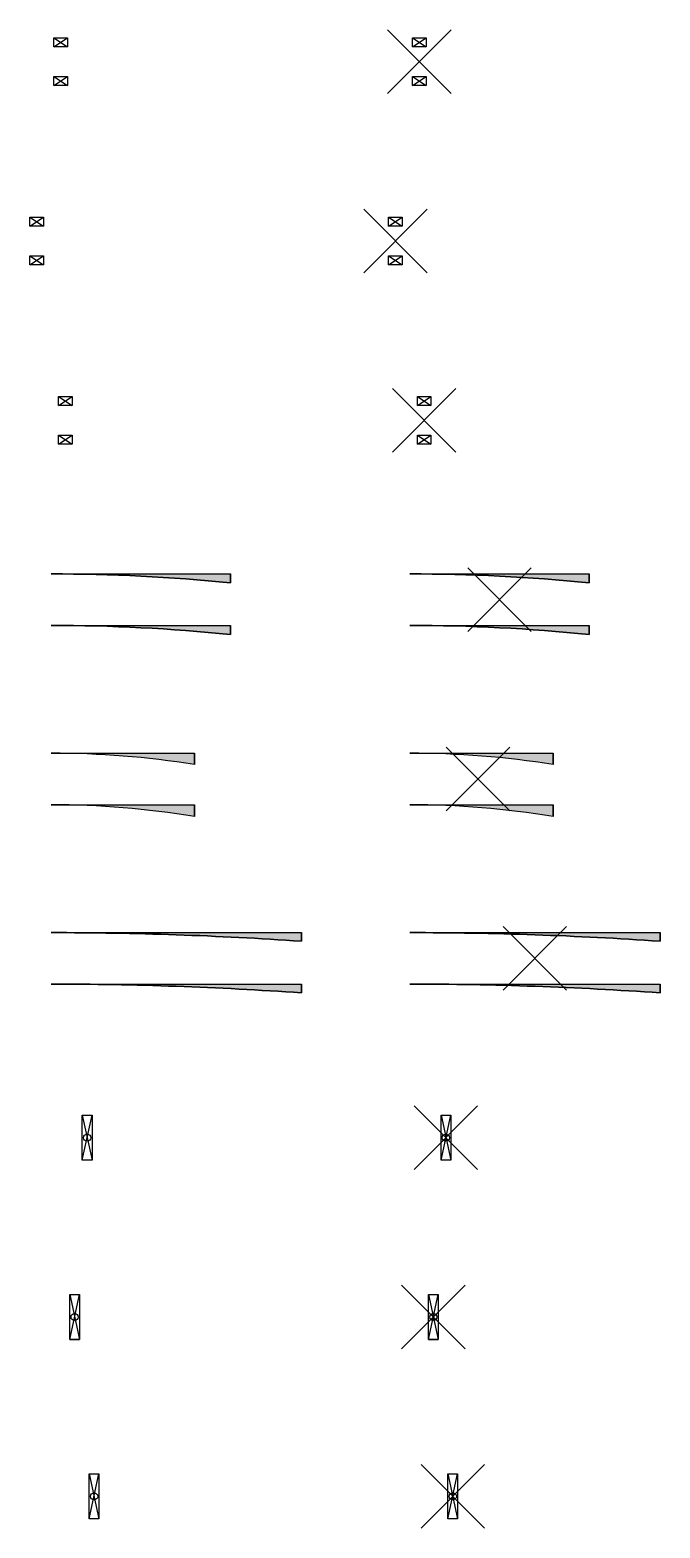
# Model space of a CAD drawing. Header units: metres. Extents: x -1 to 17, y -1 to 366.
# Drawn here: x -0.59 to 16.98, y 324.12 to 365.88 of the extents above; entities that cross this region are included whole.
import ezdxf

# ---------------------------------------------------------------- set-up
doc = ezdxf.new("R2010")
doc.units = ezdxf.units.M

# ---------------------------------------------------------------- blocks, each defined once
blk = doc.blocks.new('SSB_SSB-WISSEL_BAK_VS20_R100')
for p, q in [((1.062500000000006, -0.6250000000000059), (1.062500000000006, 0.625)), ((1.062500000000006, 0.625), (1.332500000000006, 0.6249999999999971)), ((1.062500000000012, -0.6250000000000029), (1.332500000000006, 0.6249999999999971)), ((1.062500000000006, 0.6249999999999971), (1.332500000000006, -0.6250000000000059)), ((1.332500000000012, 0.6249999999999971), (1.332500000000006, -0.6250000000000059)), ((1.332500000000012, -0.6250000000000029), (1.062500000000012, -0.6250000000000029))]:
    blk.add_line(p, q)
blk.add_circle((1.197500000000006, -2.910383045673371e-15), 0.1)
blk = doc.blocks.new('SSB_SSB-WISSEL_BAK_VS20_R25')
for p, q in [((0.52, -0.6250000000000019), (0.52, 0.6250000000000011)), ((0.52, 0.6250000000000011), (0.79, 0.6249999999999997)), ((0.5200000000000058, -0.6250000000000004), (0.79, 0.6249999999999997)), ((0.52, 0.6249999999999997), (0.79, -0.6250000000000019)), ((0.7900000000000058, 0.6249999999999997), (0.79, -0.6250000000000019)), ((0.7900000000000058, -0.6250000000000004), (0.5200000000000058, -0.6250000000000004))]:
    blk.add_line(p, q)
at = {"flags": 128}
blk.add_lwpolyline([(0.5197683639681957, -0.6250000144831142), (0.7897683640263102, -0.6250000000000004)], dxfattribs=at)
blk.add_circle((0.655, -3.637978807091713e-16), 0.1)
blk = doc.blocks.new('SSB_SSB-WISSEL_BAK_VS20_R50')
for p, q in [((0.87, -0.625), (0.87, 0.6250000000000029)), ((0.87, 0.6250000000000029), (1.14, 0.6250000000000014)), ((0.8700000000000059, -0.6249999999999986), (1.14, 0.6250000000000014)), ((0.87, 0.6250000000000014), (1.14, -0.625)), ((1.140000000000006, 0.6250000000000014), (1.14, -0.625)), ((1.140000000000006, -0.6249999999999986), (0.8700000000000059, -0.6249999999999986))]:
    blk.add_line(p, q)
blk.add_circle((1.005, 1.455191522836685e-15), 0.1)
blk = doc.blocks.new('SSB_SSB-WISSEL_TONGSTUK_R100')
at = {"extrusion": (0, 0, -1)}
h = blk.add_hatch(color=256, dxfattribs=at)
edge = h.paths.add_edge_path()
edge.add_line((-2.328306436538696e-13, 0.7175000000000233), (-6.97580389041133, 0.7174999996965286))
edge.add_line((-6.97580389041133, 0.7174999996965286), (-6.975803890411338, 0.4756336946030846))
edge.add_ellipse((3.355138389338208e-11, -100.0000000000001), major_axis=(-100.7175000000001, 0), ratio=1, start_angle=270.0000000000192, end_angle=273.9715478189692, ccw=False)
h = blk.add_hatch(color=256, dxfattribs=at)
edge = h.paths.add_edge_path()
edge.add_line((2.502929419279099e-13, -0.7174999999999884), (-6.97580389041133, -0.7175000003034715))
edge.add_line((-6.97580389041133, -0.7175000003034715), (-6.975803890411338, -0.962870768928004))
edge.add_ellipse((3.363087586194524e-11, -100.0000000000001), major_axis=(-99.28250000000011, 0), ratio=1, start_angle=270.00000000001927, end_angle=274.0290455279346, ccw=False)
for p, q in [((-3.37488017976284e-11, 0.7174999996965286), (6.975803890411323, 0.7174999996965286)), ((6.975803890411323, 0.4756336946030497), (6.975803890411323, 0.7174999996965286)), ((-3.37488017976284e-11, -0.7175000003034715), (6.975803890411323, -0.7175000003034715)), ((6.975803890411323, -0.9628707689280156), (6.975803890411323, -0.7175000003034715))]:
    blk.add_line(p, q)
at = {"flags": 128}
for points in [[(2.328306436538696e-13, 0.7175000000000233), (6.97580389041133, 0.7174999996965286), (6.975803890411338, 0.4756336946030846, 0.01733088131227522)], [(-2.502929419279099e-13, -0.7174999999999884), (6.97580389041133, -0.7175000003034715), (6.975803890411338, -0.962870768928004, 0.01758183884665448)]]:
    blk.add_lwpolyline(points, format="xyb", close=True, dxfattribs=at)
at = {"extrusion": (0, 0, -1)}
for radius, end in [(100.7175, 93.97154781896934), (99.2825, 94.02904552793468)]:
    blk.add_arc((3.37488017976284e-11, -100), radius, 90.00000000001934, end, dxfattribs=at)
blk = doc.blocks.new('SSB_SSB-WISSEL_TONGSTUK_R25')
h = blk.add_hatch(color=256)
edge = h.paths.add_edge_path()
edge.add_arc((-3.369104994987993e-11, -25.00000000030348), 25.71750000000001, 81.05210960519739, 90.00000000000006)
edge.add_line((-3.371824277564883e-11, 0.7174999996965344), (4, 0.7174999996965286))
edge.add_line((4, 0.7174999996965286), (4.000000000000012, 0.4045233420017467))
h = blk.add_hatch(color=256)
edge = h.paths.add_edge_path()
edge.add_arc((-3.371325441037243e-11, -25.00000000030347), 24.28250000000001, 80.51858451936391, 90.00000000000001)
edge.add_line((-3.371824277564883e-11, -0.7175000003034627), (4, -0.7175000003034715))
edge.add_line((4, -0.7175000003034715), (4.000000000000022, -1.049221176855359))
for p, q in [((-3.371969796717167e-11, 0.7174999996965286), (4, 0.7174999996965286)), ((4, 0.4045233420017445), (4, 0.7174999996965286)), ((-3.371969796717167e-11, -0.7175000003034715), (4, -0.7175000003034715)), ((4, -1.049221176855358), (4, -0.7175000003034715))]:
    blk.add_line(p, q)
at = {"flags": 128}
for points in [[(4.000000000000012, 0.4045233420017467, 0.03906238699688762), (-3.371824277564883e-11, 0.7174999996965344), (4, 0.7174999996965286)], [(4.000000000000022, -1.049221176855359, 0.041394097728077), (-3.371824277564883e-11, -0.7175000003034627), (4, -0.7175000003034715)]]:
    blk.add_lwpolyline(points, format="xyb", close=True, dxfattribs=at)
for radius, start in [(25.71750000000001, 81.05210960519733), (24.28250000000001, 80.51858451936391)]:
    blk.add_arc((-3.371969796717167e-11, -25.00000000030347), radius, start, 90)
blk = doc.blocks.new('SSB_SSB-WISSEL_TONGSTUK_R50')
at = {"extrusion": (0, 0, -1)}
h = blk.add_hatch(color=256, dxfattribs=at)
edge = h.paths.add_edge_path()
edge.add_line((-3.373133949935436e-11, 0.7175000003034715), (-5.000013139964978, 0.7175000003034715))
edge.add_line((-5.000013139964978, 0.7175000003034715), (-5.000013146568683, 0.4704336697745312))
edge.add_ellipse((-3.376499080331996e-11, -49.99999999969651), major_axis=(-50.71749999999997, 0), ratio=1, start_angle=269.99999999999994, end_angle=275.6577265615067, ccw=False)
h = blk.add_hatch(color=256, dxfattribs=at)
edge = h.paths.add_edge_path()
edge.add_line((-3.373133949935436e-11, -0.7174999996965286), (-5.00001317750027, -0.7174999996965286))
edge.add_line((-5.00001317750027, -0.7174999996965286), (-5.000013184134305, -0.9717971526736685))
edge.add_ellipse((-3.373612500467971e-11, -49.99999999969651), major_axis=(-49.28249999999999, 0), ratio=1, start_angle=270, end_angle=275.82302878663654, ccw=False)
for p, q in [((3.371969796717167e-11, 0.7175000003034715), (5.000013139964978, 0.7175000003034715)), ((5.000013146568678, 0.4704336697745253), (5.000013139964972, 0.7175000003034715)), ((3.371969796717167e-11, -0.7174999996965286), (5.000013177500263, -0.7174999996965286)), ((5.000013184134295, -0.9717971526736743), (5.000013177500263, -0.7174999996965286))]:
    blk.add_line(p, q)
at = {"flags": 128}
for points in [[(3.373133949935436e-11, 0.7175000003034715), (5.000013139964978, 0.7175000003034715), (5.000013146568683, 0.4704336697745312, 0.02469150522773969)], [(3.373133949935436e-11, -0.7174999996965286), (5.00001317750027, -0.7174999996965286), (5.000013184134305, -0.9717971526736685, 0.0254132249636435)]]:
    blk.add_lwpolyline(points, format="xyb", close=True, dxfattribs=at)
at = {"extrusion": (0, 0, -1)}
for radius, end in [(50.7175, 95.65772656150678), (49.2825, 95.8230287866366)]:
    blk.add_arc((-3.371969796717167e-11, -49.99999999969653), radius, 90.00000000000001, end, dxfattribs=at)
blk = doc.blocks.new('SSB_SSB-WISSEL_VERWARMING_R100')
for p, q in [((0.210000000023839, 0.4175000000476837), (0.210000000023839, 0.6675000000476837)), ((0.210000000023839, 0.6675000000476837), (0.590000000023839, 0.6675000000476837)), ((0.210000000023839, 0.4175000000476837), (0.590000000023839, 0.6675000000476837)), ((0.210000000023839, 0.6675000000476837), (0.590000000023839, 0.4175000000476837)), ((0.590000000023839, 0.6675000000476837), (0.590000000023839, 0.4175000000476837)), ((0.590000000023839, 0.4175000000476837), (0.210000000023839, 0.4175000000476837)), ((0.210000000023839, -0.6674999999523163), (0.210000000023839, -0.4174999999523163)), ((0.210000000023839, -0.4174999999523163), (0.590000000023839, -0.4174999999523163)), ((0.210000000023839, -0.6674999999523163), (0.590000000023839, -0.4174999999523163)), ((0.210000000023839, -0.4174999999523163), (0.590000000023839, -0.6674999999523163)), ((0.590000000023839, -0.4174999999523163), (0.590000000023839, -0.6674999999523163)), ((0.590000000023839, -0.6674999999523163), (0.210000000023839, -0.6674999999523163))]:
    blk.add_line(p, q)
blk = doc.blocks.new('SSB_SSB-WISSEL_VERWARMING_R25')
for p, q in [((-0.5900000000357628, 0.4175), (-0.5900000000357628, 0.6675)), ((-0.5900000000357628, 0.6675), (-0.2100000000357628, 0.6675)), ((-0.5900000000357628, 0.4175), (-0.2100000000357628, 0.6675)), ((-0.5900000000357628, 0.6675), (-0.2100000000357628, 0.4175)), ((-0.2100000000357628, 0.6675), (-0.2100000000357628, 0.4175)), ((-0.2100000000357628, 0.4175), (-0.5900000000357628, 0.4175)), ((-0.5900000000357628, -0.6675), (-0.5900000000357628, -0.4175)), ((-0.5900000000357628, -0.4175), (-0.2100000000357628, -0.4175)), ((-0.5900000000357628, -0.6675), (-0.2100000000357628, -0.4175)), ((-0.5900000000357628, -0.4175), (-0.2100000000357628, -0.6675)), ((-0.2100000000357628, -0.4175), (-0.2100000000357628, -0.6675)), ((-0.2100000000357628, -0.6675), (-0.5900000000357628, -0.6675))]:
    blk.add_line(p, q)
blk = doc.blocks.new('SSB_SSB-WISSEL_VERWARMING_R50')
for p, q in [((0.07500000002384186, 0.4175000000476837), (0.07500000002384186, 0.6675000000476837)), ((0.07500000002384186, 0.6675000000476837), (0.4550000000238419, 0.6675000000476837)), ((0.07500000002384186, 0.4175000000476837), (0.4550000000238419, 0.6675000000476837)), ((0.07500000002384186, 0.6675000000476837), (0.4550000000238419, 0.4175000000476837)), ((0.4550000000238419, 0.6675000000476837), (0.4550000000238419, 0.4175000000476837)), ((0.4550000000238419, 0.4175000000476837), (0.07500000002384186, 0.4175000000476837)), ((0.07500000002384186, -0.6674999999523163), (0.07500000002384186, -0.4174999999523163)), ((0.07500000002384186, -0.4174999999523163), (0.4550000000238419, -0.4174999999523163)), ((0.07500000002384186, -0.6674999999523163), (0.4550000000238419, -0.4174999999523163)), ((0.07500000002384186, -0.4174999999523163), (0.4550000000238419, -0.6674999999523163)), ((0.4550000000238419, -0.4174999999523163), (0.4550000000238419, -0.6674999999523163)), ((0.4550000000238419, -0.6674999999523163), (0.07500000002384186, -0.6674999999523163))]:
    blk.add_line(p, q)
blk = doc.blocks.new('SSB_V-SSB-WISSEL_BAK_VS20_R100')
for p, q in [((0.3136165235168213, -0.8838834764831889), (2.08138347648319, 0.88388347648318)), ((2.08138347648319, -0.8838834764831889), (0.3136165235168213, 0.88388347648318)), ((1.062500000000006, -0.6250000000000059), (1.062500000000006, 0.625)), ((1.062500000000006, 0.625), (1.332500000000006, 0.6249999999999971)), ((1.062500000000012, -0.6250000000000029), (1.332500000000006, 0.6249999999999971)), ((1.062500000000006, 0.6249999999999971), (1.332500000000006, -0.6250000000000059)), ((1.332500000000012, 0.6249999999999971), (1.332500000000006, -0.6250000000000059)), ((1.332500000000012, -0.6250000000000029), (1.062500000000012, -0.6250000000000029))]:
    blk.add_line(p, q)
blk.add_circle((1.197500000000006, -2.910383045673371e-15), 0.1)
blk = doc.blocks.new('SSB_V-SSB-WISSEL_BAK_VS20_R25')
for p, q in [((-0.2288834764831816, -0.8838834764831849), (1.538883476483187, 0.883883476483184)), ((1.538883476483188, -0.8838834764831849), (-0.2288834764831816, 0.883883476483184)), ((0.52, -0.6250000000000019), (0.52, 0.6250000000000011)), ((0.52, 0.6250000000000011), (0.79, 0.6249999999999997)), ((0.5200000000000058, -0.6250000000000004), (0.79, 0.6249999999999997)), ((0.52, 0.6249999999999997), (0.79, -0.6250000000000019)), ((0.7900000000000058, 0.6249999999999997), (0.79, -0.6250000000000019)), ((0.7900000000000058, -0.6250000000000004), (0.5200000000000058, -0.6250000000000004))]:
    blk.add_line(p, q)
at = {"flags": 128}
blk.add_lwpolyline([(0.5197683639681957, -0.6250000144831142), (0.7897683640263102, -0.6250000000000004)], dxfattribs=at)
blk.add_circle((0.655, -3.637978807091713e-16), 0.1)
blk = doc.blocks.new('SSB_V-SSB-WISSEL_BAK_VS20_R50')
for p, q in [((0.1211165235168184, -0.8838834764831831), (1.888883476483187, 0.8838834764831858)), ((1.888883476483187, -0.8838834764831831), (0.1211165235168184, 0.8838834764831858)), ((0.87, -0.625), (0.87, 0.6250000000000029)), ((0.87, 0.6250000000000029), (1.14, 0.6250000000000014)), ((0.8700000000000059, -0.6249999999999986), (1.14, 0.6250000000000014)), ((0.87, 0.6250000000000014), (1.14, -0.625)), ((1.140000000000006, 0.6250000000000014), (1.14, -0.625)), ((1.140000000000006, -0.6249999999999986), (0.8700000000000059, -0.6249999999999986))]:
    blk.add_line(p, q)
blk.add_circle((1.005, 1.455191522836685e-15), 0.1)
blk = doc.blocks.new('SSB_V-SSB-WISSEL_TONGSTUK_R100')
at = {"extrusion": (0, 0, -1)}
h = blk.add_hatch(color=256, dxfattribs=at)
edge = h.paths.add_edge_path()
edge.add_line((-2.328306436538696e-13, 0.7175000000000233), (-6.97580389041133, 0.7174999996965286))
edge.add_line((-6.97580389041133, 0.7174999996965286), (-6.975803890411338, 0.4756336946030846))
edge.add_ellipse((3.355138389338208e-11, -100.0000000000001), major_axis=(-100.7175000000001, 0), ratio=1, start_angle=270.0000000000192, end_angle=273.9715478189692, ccw=False)
h = blk.add_hatch(color=256, dxfattribs=at)
edge = h.paths.add_edge_path()
edge.add_line((2.502929419279099e-13, -0.7174999999999884), (-6.97580389041133, -0.7175000003034715))
edge.add_line((-6.97580389041133, -0.7175000003034715), (-6.975803890411338, -0.962870768928004))
edge.add_ellipse((3.363087586194524e-11, -100.0000000000001), major_axis=(-99.28250000000011, 0), ratio=1, start_angle=270.00000000001927, end_angle=274.0290455279346, ccw=False)
for p, q in [((2.604018468705603, -0.883883476786656), (4.371785421671972, 0.8838834761797129)), ((4.371785421671972, -0.883883476786656), (2.604018468705603, 0.8838834761797129)), ((-3.37488017976284e-11, 0.7174999996965286), (6.975803890411323, 0.7174999996965286)), ((6.975803890411323, 0.4756336946030497), (6.975803890411323, 0.7174999996965286)), ((-3.37488017976284e-11, -0.7175000003034715), (6.975803890411323, -0.7175000003034715)), ((6.975803890411323, -0.9628707689280156), (6.975803890411323, -0.7175000003034715))]:
    blk.add_line(p, q)
at = {"flags": 128}
for points in [[(2.328306436538696e-13, 0.7175000000000233), (6.97580389041133, 0.7174999996965286), (6.975803890411338, 0.4756336946030846, 0.01733088131227522)], [(-2.502929419279099e-13, -0.7174999999999884), (6.97580389041133, -0.7175000003034715), (6.975803890411338, -0.962870768928004, 0.01758183884665448)]]:
    blk.add_lwpolyline(points, format="xyb", close=True, dxfattribs=at)
at = {"extrusion": (0, 0, -1)}
for radius, end in [(100.7175, 93.97154781896934), (99.2825, 94.02904552793468)]:
    blk.add_arc((3.37488017976284e-11, -100), radius, 90.00000000001934, end, dxfattribs=at)
blk = doc.blocks.new('SSB_V-SSB-WISSEL_TONGSTUK_R25')
h = blk.add_hatch(color=256)
edge = h.paths.add_edge_path()
edge.add_arc((-3.368794132541097e-11, -25.00000000030349), 25.71750000000002, 81.0521096051974, 90.00000000000007)
edge.add_line((-3.371842467458919e-11, 0.717499999696534), (4, 0.7174999996965282))
edge.add_line((4, 0.7174999996965282), (4.000000000000012, 0.4045233420017467))
h = blk.add_hatch(color=256)
edge = h.paths.add_edge_path()
edge.add_arc((-3.376188217885101e-11, -25.00000000030346), 24.28250000000001, 80.51858451936381, 89.99999852122038)
edge.add_line((6.266872052947293e-07, -0.7175000003034627), (4, -0.7175000003034723))
edge.add_line((4, -0.7175000003034723), (4.000000000000022, -1.049221176855359))
for p, q in [((1.016124819345849, -0.883883476786656), (2.783891772312218, 0.8838834761797131)), ((2.783891772312218, -0.883883476786656), (1.016124819345849, 0.8838834761797131)), ((-3.371969796717167e-11, 0.7174999996965286), (4, 0.7174999996965286)), ((4, 0.4045233420017427), (4, 0.7174999996965286)), ((-3.371969796717167e-11, -0.7175000003034715), (4, -0.7175000003034715)), ((4, -1.049221176855357), (4, -0.7175000003034715))]:
    blk.add_line(p, q)
at = {"flags": 128}
for points in [[(4.000000000000012, 0.4045233420017467, 0.03906238699688762), (-3.371842467458919e-11, 0.717499999696534), (4, 0.7174999996965282)], [(4.000000000000022, -1.049221176855359, 0.04139409126462811), (6.266872052947293e-07, -0.7175000003034627), (4, -0.7175000003034723)]]:
    blk.add_lwpolyline(points, format="xyb", close=True, dxfattribs=at)
for radius, start in [(25.71750000000001, 81.05210960519733), (24.28250000000001, 80.51858451936391)]:
    blk.add_arc((-3.371969796717167e-11, -25.00000000030347), radius, start, 90)
blk = doc.blocks.new('SSB_V-SSB-WISSEL_TONGSTUK_R50')
at = {"extrusion": (0, 0, -1)}
h = blk.add_hatch(color=256, dxfattribs=at)
edge = h.paths.add_edge_path()
edge.add_line((-3.373133949935436e-11, 0.7175000003034715), (-5.000013139964978, 0.7175000003034715))
edge.add_line((-5.000013139964978, 0.7175000003034715), (-5.000013146568683, 0.4704336697745312))
edge.add_ellipse((-3.376499080331996e-11, -49.99999999969651), major_axis=(-50.71749999999997, 0), ratio=1, start_angle=269.99999999999994, end_angle=275.6577265615067, ccw=False)
h = blk.add_hatch(color=256, dxfattribs=at)
edge = h.paths.add_edge_path()
edge.add_line((-3.373133949935436e-11, -0.7174999996965286), (-5.00001317750027, -0.7174999996965286))
edge.add_line((-5.00001317750027, -0.7174999996965286), (-5.000013184134305, -0.9717971526736685))
edge.add_ellipse((-3.373612500467971e-11, -49.99999999969651), major_axis=(-49.28249999999999, 0), ratio=1, start_angle=270, end_angle=275.82302878663654, ccw=False)
for p, q in [((1.616123102899986, -0.8838834761797131), (3.383890055866355, 0.883883476786656)), ((3.383890055866355, -0.8838834761797131), (1.616123102899986, 0.883883476786656)), ((3.371969796717167e-11, 0.7175000003034715), (5.000013139964978, 0.7175000003034715)), ((5.000013146568678, 0.4704336697745253), (5.000013139964972, 0.7175000003034715)), ((3.371969796717167e-11, -0.7174999996965286), (5.000013177500263, -0.7174999996965286)), ((5.000013184134295, -0.9717971526736743), (5.000013177500263, -0.7174999996965286))]:
    blk.add_line(p, q)
at = {"flags": 128}
for points in [[(3.373133949935436e-11, 0.7175000003034715), (5.000013139964978, 0.7175000003034715), (5.000013146568683, 0.4704336697745312, 0.02469150522773969)], [(3.373133949935436e-11, -0.7174999996965286), (5.00001317750027, -0.7174999996965286), (5.000013184134305, -0.9717971526736685, 0.0254132249636435)]]:
    blk.add_lwpolyline(points, format="xyb", close=True, dxfattribs=at)
at = {"extrusion": (0, 0, -1)}
for radius, end in [(50.7175, 95.65772656150678), (49.2825, 95.8230287866366)]:
    blk.add_arc((-3.371969796717167e-11, -49.99999999969653), radius, 90.00000000000001, end, dxfattribs=at)
blk = doc.blocks.new('SSB_V-SSB-WISSEL_VERWARMING_R100')
for p, q in [((-0.4838834764593456, -0.8838834764355008), (1.283883476507023, 0.8838834765308681)), ((1.283883476507024, -0.8838834764355008), (-0.4838834764593456, 0.8838834765308681)), ((0.210000000023839, 0.4175000000476837), (0.210000000023839, 0.6675000000476837)), ((0.210000000023839, 0.6675000000476837), (0.590000000023839, 0.6675000000476837)), ((0.210000000023839, 0.4175000000476837), (0.590000000023839, 0.6675000000476837)), ((0.210000000023839, 0.6675000000476837), (0.590000000023839, 0.4175000000476837)), ((0.590000000023839, 0.6675000000476837), (0.590000000023839, 0.4175000000476837)), ((0.590000000023839, 0.4175000000476837), (0.210000000023839, 0.4175000000476837)), ((0.210000000023839, -0.6674999999523163), (0.210000000023839, -0.4174999999523163)), ((0.210000000023839, -0.4174999999523163), (0.590000000023839, -0.4174999999523163)), ((0.210000000023839, -0.6674999999523163), (0.590000000023839, -0.4174999999523163)), ((0.210000000023839, -0.4174999999523163), (0.590000000023839, -0.6674999999523163)), ((0.590000000023839, -0.4174999999523163), (0.590000000023839, -0.6674999999523163)), ((0.590000000023839, -0.6674999999523163), (0.210000000023839, -0.6674999999523163))]:
    blk.add_line(p, q)
blk = doc.blocks.new('SSB_V-SSB-WISSEL_VERWARMING_R25')
for p, q in [((-1.283883476518947, -0.8838834764831845), (0.4838834764474214, 0.8838834764831843)), ((0.4838834764474217, -0.8838834764831845), (-1.283883476518947, 0.8838834764831843)), ((-0.5900000000357628, 0.4175), (-0.5900000000357628, 0.6675)), ((-0.5900000000357628, 0.6675), (-0.2100000000357628, 0.6675)), ((-0.5900000000357628, 0.4175), (-0.2100000000357628, 0.6675)), ((-0.5900000000357628, 0.6675), (-0.2100000000357628, 0.4175)), ((-0.2100000000357628, 0.6675), (-0.2100000000357628, 0.4175)), ((-0.2100000000357628, 0.4175), (-0.5900000000357628, 0.4175)), ((-0.5900000000357628, -0.6675), (-0.5900000000357628, -0.4175)), ((-0.5900000000357628, -0.4175), (-0.2100000000357628, -0.4175)), ((-0.5900000000357628, -0.6675), (-0.2100000000357628, -0.4175)), ((-0.5900000000357628, -0.4175), (-0.2100000000357628, -0.6675)), ((-0.2100000000357628, -0.4175), (-0.2100000000357628, -0.6675)), ((-0.2100000000357628, -0.6675), (-0.5900000000357628, -0.6675))]:
    blk.add_line(p, q)
blk = doc.blocks.new('SSB_V-SSB-WISSEL_VERWARMING_R50')
for p, q in [((-0.6188834764593427, -0.8838834764355008), (1.148883476507026, 0.8838834765308681)), ((1.148883476507026, -0.8838834764355008), (-0.6188834764593427, 0.8838834765308681)), ((0.07500000002384186, 0.4175000000476837), (0.07500000002384186, 0.6675000000476837)), ((0.07500000002384186, 0.6675000000476837), (0.4550000000238419, 0.6675000000476837)), ((0.07500000002384186, 0.4175000000476837), (0.4550000000238419, 0.6675000000476837)), ((0.07500000002384186, 0.6675000000476837), (0.4550000000238419, 0.4175000000476837)), ((0.4550000000238419, 0.6675000000476837), (0.4550000000238419, 0.4175000000476837)), ((0.4550000000238419, 0.4175000000476837), (0.07500000002384186, 0.4175000000476837)), ((0.07500000002384186, -0.6674999999523163), (0.07500000002384186, -0.4174999999523163)), ((0.07500000002384186, -0.4174999999523163), (0.4550000000238419, -0.4174999999523163)), ((0.07500000002384186, -0.6674999999523163), (0.4550000000238419, -0.4174999999523163)), ((0.07500000002384186, -0.4174999999523163), (0.4550000000238419, -0.6674999999523163)), ((0.4550000000238419, -0.4174999999523163), (0.4550000000238419, -0.6674999999523163)), ((0.4550000000238419, -0.6674999999523163), (0.07500000002384186, -0.6674999999523163))]:
    blk.add_line(p, q)

msp = doc.modelspace()

# ---------------------------------------------------------------- block references
for name, p in [('SSB_SSB-WISSEL_VERWARMING_R50', (0, 365)), ('SSB_V-SSB-WISSEL_VERWARMING_R50', (10, 365)), ('SSB_V-SSB-WISSEL_VERWARMING_R25', (10, 360)), ('SSB_SSB-WISSEL_VERWARMING_R25', (0, 360)), ('SSB_V-SSB-WISSEL_VERWARMING_R100', (10, 355)), ('SSB_SSB-WISSEL_VERWARMING_R100', (0, 355)), ('SSB_V-SSB-WISSEL_TONGSTUK_R50', (10, 350)), ('SSB_SSB-WISSEL_TONGSTUK_R50', (0, 350)), ('SSB_V-SSB-WISSEL_TONGSTUK_R25', (10, 345)), ('SSB_SSB-WISSEL_TONGSTUK_R25', (0, 345)), ('SSB_V-SSB-WISSEL_TONGSTUK_R100', (10, 340)), ('SSB_SSB-WISSEL_TONGSTUK_R100', (0, 340)), ('SSB_V-SSB-WISSEL_BAK_VS20_R50', (10, 335)), ('SSB_SSB-WISSEL_BAK_VS20_R50', (0, 335)), ('SSB_V-SSB-WISSEL_BAK_VS20_R25', (10, 330)), ('SSB_SSB-WISSEL_BAK_VS20_R25', (0, 330)), ('SSB_V-SSB-WISSEL_BAK_VS20_R100', (10, 325)), ('SSB_SSB-WISSEL_BAK_VS20_R100', (0, 325))]:
    msp.add_blockref(name, p)

doc.saveas('drawing.dxf')
